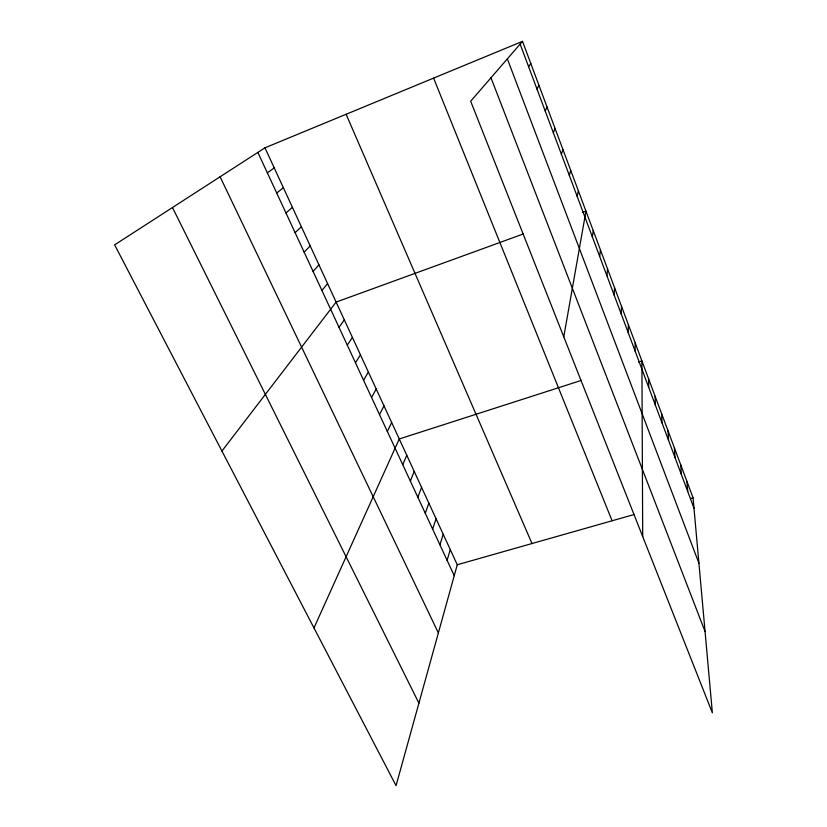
<?xml version="1.0" encoding="UTF-8"?>
<svg xmlns="http://www.w3.org/2000/svg" width="827" height="827" viewBox="0 0 827 827"><rect width="100%" height="100%" fill="white"/><g stroke="black" fill="none" stroke-linecap="round" stroke-linejoin="round"><path stroke-width="1.24" d="M635.105 351.03L635.198 342.936M628.189 332.557L628.396 324.753M621.191 313.867L621.532 306.362M614.099 294.95L614.575 287.755M606.935 275.825L607.545 268.94M599.689 256.463L600.433 249.899M592.349 236.873L593.238 230.64M563.776 336.827L585.961 211.154L582.508 212.415M577.174 196.371L578.373 190.83M569.338 175.427L570.682 170.269M264.971 147.816L457.269 564.758L396.05 785.65L114.633 244.864L264.971 147.816L522.519 41.35L693.047 497.792L712.367 712.843L470.677 101.235L522.519 41.35M447.118 560.313L450.27 549.593M439.912 544.797L443.21 534.283M561.399 154.235L562.908 149.439M432.635 529.115L436.067 518.808M425.285 513.278L428.862 503.167M417.862 497.254L421.574 487.372M553.356 132.765L555.031 128.361M410.347 481.076L414.213 471.411M402.759 464.722L406.77 455.274M313.981 627.931L399.255 438.972L581.443 380.368M545.21 111.025L547.061 107.014M387.336 431.477L391.657 422.504M379.5 414.585L383.976 405.85M371.581 397.508L376.213 389.021M536.961 89.006L538.987 85.408M363.57 380.244L368.366 372.005M355.476 362.784L360.438 354.814M347.288 345.138L352.416 337.426M528.608 66.698L530.81 63.514M339.008 327.285L344.311 319.853M221.936 451.056L336.113 302.093L523.429 233.917M321.91 290.432L327.585 283.578M313.082 271.411L318.943 264.847M304.15 252.163L310.208 245.908M295.115 232.676L301.369 226.753M285.966 212.973L292.427 207.36M276.714 193.022L283.382 187.75M267.348 172.833L274.233 167.902M638.382 362.05L641.907 360.913L642.703 536.558M457.269 564.758L634.402 514.446M690.628 498.474L693.047 497.792M172.471 207.525L418.907 703.167M220.096 176.792L438.372 632.944M257.869 152.406L454.24 575.675M346.12 114.271L531.999 543.535M433.596 78.11L612.094 520.783M490.98 77.79L705.059 631.497M507.354 58.872L698.918 563.218M520.142 44.1L693.977 508.212M686.896 481.324L687.723 491.517M680.683 464.691L681.407 474.636M674.398 447.862L675.008 457.569M668.04 430.857L668.547 440.305M661.621 413.665L662.013 422.855M655.118 396.278L655.397 405.199M648.554 378.694L648.709 387.346"/></g></svg>
